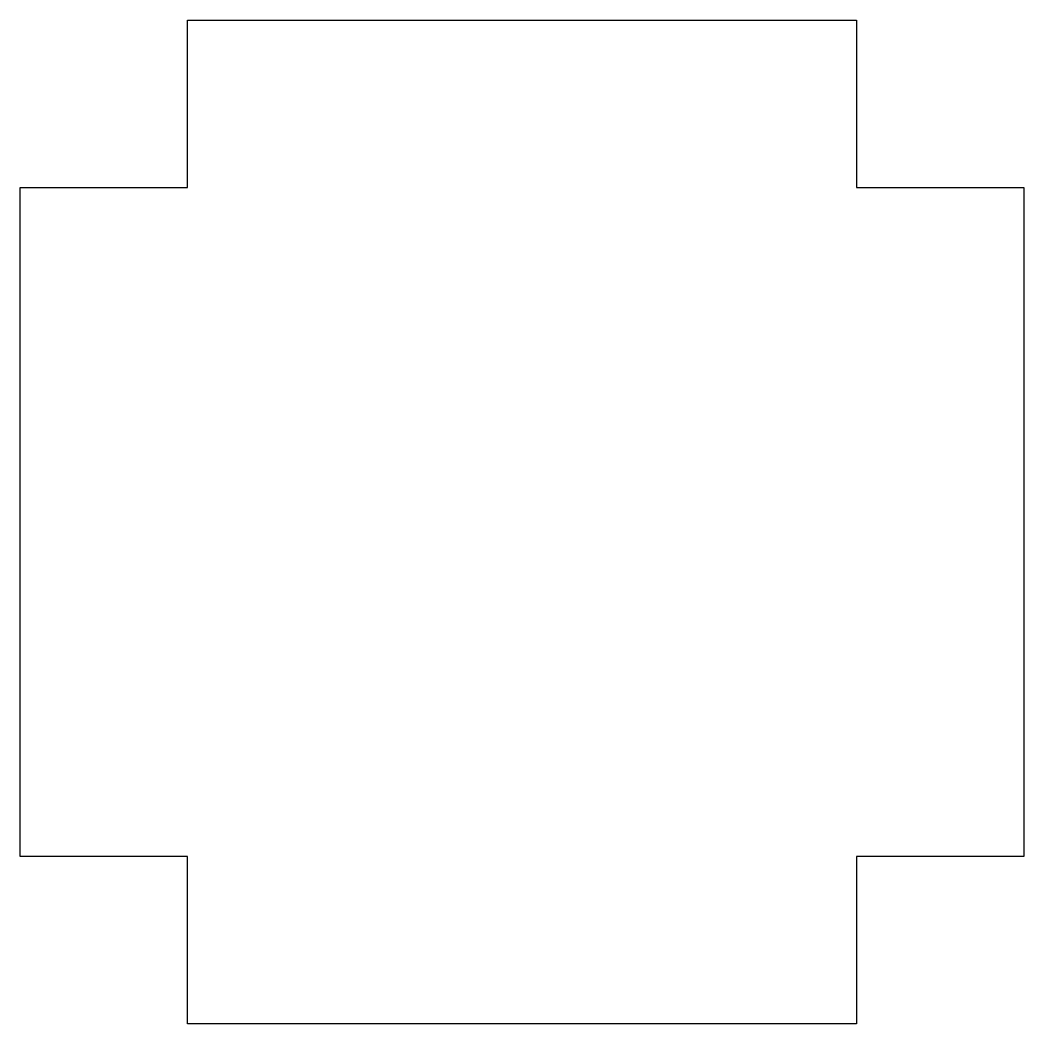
# Model space of a CAD drawing. Header units: millimetres. Extents: x -38.9 to -8.9, y 100 to 130.
import ezdxf

# ---------------------------------------------------------------- set-up
doc = ezdxf.new("R2010")
doc.units = ezdxf.units.MM
doc.layers.get('0').update_dxf_attribs({"linetype": 'CONTINUOUS'})

msp = doc.modelspace()

# ---------------------------------------------------------------- linework, layer by layer
msp.add_lwpolyline([(-33.88, 100), (-33.88, 105), (-38.88, 105), (-38.88, 125), (-33.88, 125), (-33.88, 130), (-13.88, 130), (-13.88, 125), (-8.88, 125), (-8.88, 105), (-13.88, 105), (-13.88, 100)], close=True)

doc.saveas('drawing.dxf')
